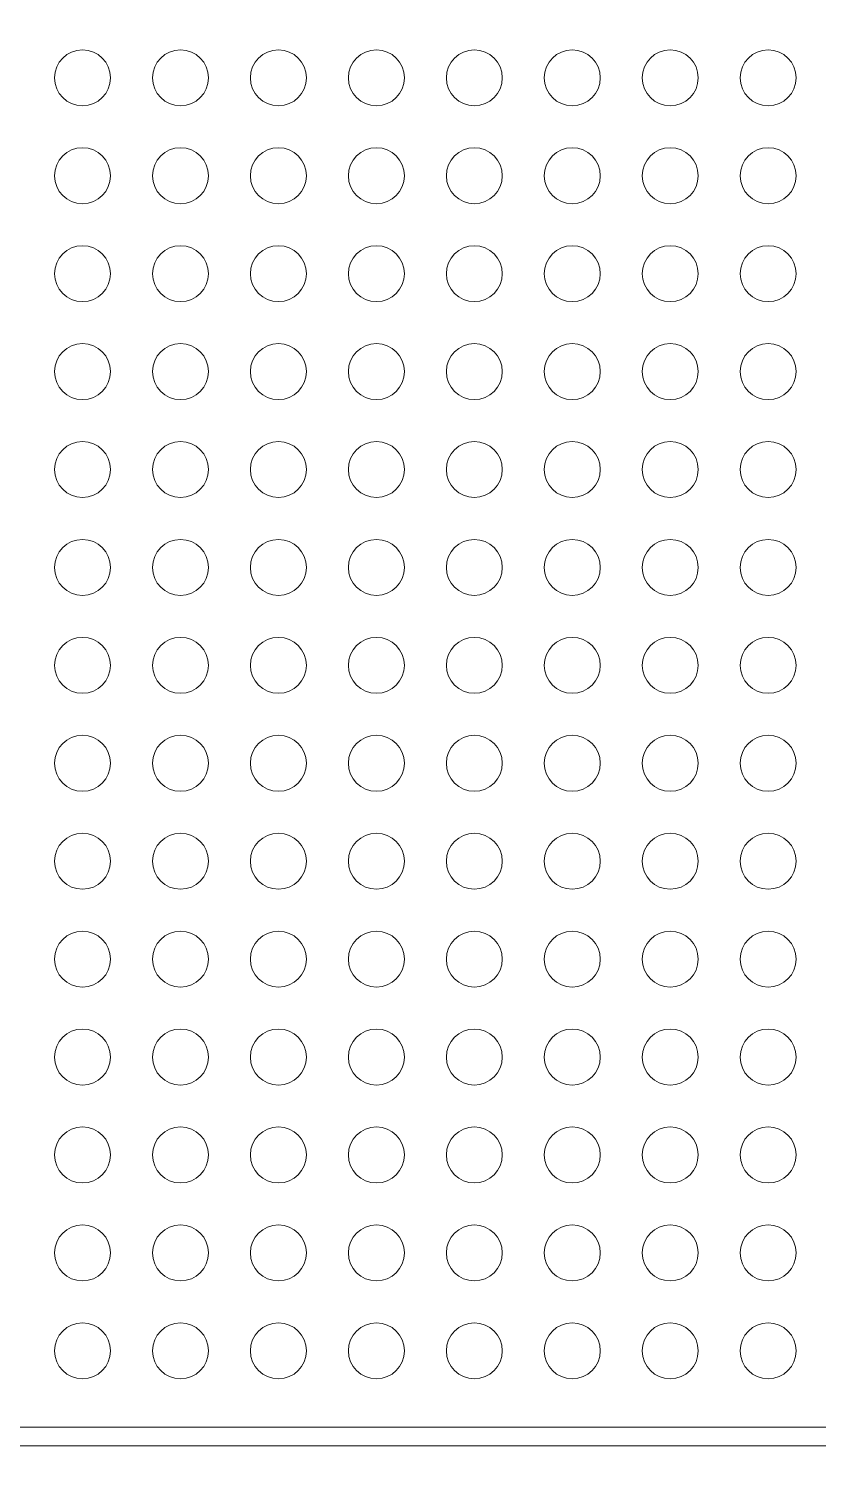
# Model space of a CAD drawing. Header units: millimetres. Extents: x -32 to 79, y -57 to 20.
# Drawn here: x -0.13 to 6.31, y -38.85 to -27.06 of the extents above; entities that cross this region are included whole.
import ezdxf

# ---------------------------------------------------------------- set-up
doc = ezdxf.new("R2010")
doc.units = ezdxf.units.MM
doc.header["$MEASUREMENT"] = 0
for name, color, linetype in [('BG_OUTLINE', 7, 'Continuous'), ('PG_SILKSCREEN_TOP', 7, 'Continuous'), ('PIN_TOP', 7, 'Continuous')]:
    doc.layers.add(name, color=color, linetype=linetype)

msp = doc.modelspace()

# ---------------------------------------------------------------- linework, layer by layer
at = {"layer": 'BG_OUTLINE', "lineweight": 9}
msp.add_open_spline([(-31.5602, -57.3483), (-31.5602, -57.3483), (-31.5602, 2.6515), (-31.5602, 2.6515), (-31.5602, 2.6515), (-31.5602, 2.6515), (48.4395, 2.6515), (48.4395, 2.6515), (48.4395, 2.6515), (48.4395, 2.6515), (48.4395, -57.3483), (48.4395, -57.3483), (48.4395, -57.3483), (48.4395, -57.3483), (-31.5602, -57.3483), (-31.5602, -57.3483)], degree=3, knots=[0, 0, 0, 0, 0.25, 0.25, 0.25, 0.25, 0.5, 0.5, 0.5, 0.5, 0.75, 0.75, 0.75, 0.75, 1, 1, 1, 1], dxfattribs=at)
at = {"layer": 'PG_SILKSCREEN_TOP', "lineweight": 9}
msp.add_open_spline([(-6.7917, -38.6339), (-6.7917, -38.6339), (-6.7917, -38.4815), (-6.7917, -38.4815), (-6.7917, -38.4815), (-6.7917, -38.4815), (16.2085, -38.4815), (16.2085, -38.4815), (16.2085, -38.4815), (16.2085, -38.4815), (16.2085, -38.6339), (16.2085, -38.6339), (16.2085, -38.6339), (16.2085, -38.6339), (-6.7917, -38.6339), (-6.7917, -38.6339)], degree=3, knots=[0, 0, 0, 0, 0.25, 0.25, 0.25, 0.25, 0.5, 0.5, 0.5, 0.5, 0.75, 0.75, 0.75, 0.75, 1, 1, 1, 1], dxfattribs=at)
at = {"layer": 'PIN_TOP', "lineweight": 9}
for points in [[(0.5369, -27.4576), (0.5369, -27.3314), (0.4346, -27.229), (0.3083, -27.229), (0.3083, -27.229), (0.1821, -27.229), (0.0797, -27.3314), (0.0797, -27.4576), (0.0797, -27.4576), (0.0797, -27.5839), (0.1821, -27.6862), (0.3083, -27.6862), (0.3083, -27.6862), (0.4346, -27.6862), (0.5369, -27.5839), (0.5369, -27.4576)], [(1.337, -27.4576), (1.337, -27.3314), (1.2347, -27.229), (1.1084, -27.229), (1.1084, -27.229), (0.9822, -27.229), (0.8798, -27.3314), (0.8798, -27.4576), (0.8798, -27.4576), (0.8798, -27.5839), (0.9822, -27.6862), (1.1084, -27.6862), (1.1084, -27.6862), (1.2347, -27.6862), (1.337, -27.5839), (1.337, -27.4576)], [(2.1369, -27.4576), (2.1369, -27.3314), (2.0345, -27.229), (1.9083, -27.229), (1.9083, -27.229), (1.782, -27.229), (1.6797, -27.3314), (1.6797, -27.4576), (1.6797, -27.4576), (1.6797, -27.5839), (1.782, -27.6862), (1.9083, -27.6862), (1.9083, -27.6862), (2.0345, -27.6862), (2.1369, -27.5839), (2.1369, -27.4576)], [(2.937, -27.4576), (2.937, -27.3314), (2.8346, -27.229), (2.7084, -27.229), (2.7084, -27.229), (2.5821, -27.229), (2.4798, -27.3314), (2.4798, -27.4576), (2.4798, -27.4576), (2.4798, -27.5839), (2.5821, -27.6862), (2.7084, -27.6862), (2.7084, -27.6862), (2.8346, -27.6862), (2.937, -27.5839), (2.937, -27.4576)], [(3.7371, -27.4576), (3.7371, -27.3314), (3.6347, -27.229), (3.5085, -27.229), (3.5085, -27.229), (3.3822, -27.229), (3.2799, -27.3314), (3.2799, -27.4576), (3.2799, -27.4576), (3.2799, -27.5839), (3.3822, -27.6862), (3.5085, -27.6862), (3.5085, -27.6862), (3.6347, -27.6862), (3.7371, -27.5839), (3.7371, -27.4576)], [(4.5369, -27.4576), (4.5369, -27.3314), (4.4346, -27.229), (4.3083, -27.229), (4.3083, -27.229), (4.182, -27.229), (4.0797, -27.3314), (4.0797, -27.4576), (4.0797, -27.4576), (4.0797, -27.5839), (4.182, -27.6862), (4.3083, -27.6862), (4.3083, -27.6862), (4.4345, -27.6862), (4.5369, -27.5839), (4.5369, -27.4576)], [(5.337, -27.4576), (5.337, -27.3314), (5.2347, -27.229), (5.1084, -27.229), (5.1084, -27.229), (4.9821, -27.229), (4.8798, -27.3314), (4.8798, -27.4576), (4.8798, -27.4576), (4.8798, -27.5839), (4.9821, -27.6862), (5.1084, -27.6862), (5.1084, -27.6862), (5.2346, -27.6862), (5.337, -27.5839), (5.337, -27.4576)], [(6.1368, -27.4576), (6.1368, -27.3314), (6.0345, -27.229), (5.9082, -27.229), (5.9082, -27.229), (5.782, -27.229), (5.6796, -27.3314), (5.6796, -27.4576), (5.6796, -27.4576), (5.6796, -27.5839), (5.782, -27.6862), (5.9082, -27.6862), (5.9082, -27.6862), (6.0345, -27.6862), (6.1368, -27.5839), (6.1368, -27.4576)], [(0.5369, -28.2575), (0.5369, -28.1312), (0.4346, -28.0289), (0.3083, -28.0289), (0.3083, -28.0289), (0.1821, -28.0288), (0.0797, -28.1312), (0.0797, -28.2574), (0.0797, -28.2574), (0.0797, -28.3837), (0.1821, -28.486), (0.3083, -28.486), (0.3083, -28.486), (0.4346, -28.4861), (0.5369, -28.3837), (0.5369, -28.2575)], [(1.337, -28.2575), (1.337, -28.1312), (1.2347, -28.0289), (1.1084, -28.0289), (1.1084, -28.0289), (0.9822, -28.0288), (0.8798, -28.1312), (0.8798, -28.2574), (0.8798, -28.2574), (0.8798, -28.3837), (0.9822, -28.486), (1.1084, -28.486), (1.1084, -28.486), (1.2347, -28.4861), (1.337, -28.3837), (1.337, -28.2575)], [(2.1369, -28.2575), (2.1369, -28.1312), (2.0345, -28.0289), (1.9083, -28.0289), (1.9083, -28.0289), (1.782, -28.0288), (1.6797, -28.1312), (1.6797, -28.2574), (1.6797, -28.2574), (1.6797, -28.3837), (1.782, -28.486), (1.9083, -28.486), (1.9083, -28.486), (2.0345, -28.4861), (2.1369, -28.3837), (2.1369, -28.2575)], [(2.937, -28.2575), (2.937, -28.1312), (2.8346, -28.0289), (2.7084, -28.0289), (2.7084, -28.0289), (2.5821, -28.0288), (2.4798, -28.1312), (2.4798, -28.2574), (2.4798, -28.2574), (2.4798, -28.3837), (2.5821, -28.486), (2.7084, -28.486), (2.7084, -28.486), (2.8346, -28.4861), (2.937, -28.3837), (2.937, -28.2575)], [(3.7371, -28.2575), (3.7371, -28.1312), (3.6347, -28.0289), (3.5085, -28.0289), (3.5085, -28.0289), (3.3822, -28.0288), (3.2799, -28.1312), (3.2799, -28.2574), (3.2799, -28.2574), (3.2799, -28.3837), (3.3822, -28.486), (3.5085, -28.486), (3.5085, -28.486), (3.6347, -28.4861), (3.7371, -28.3837), (3.7371, -28.2575)], [(4.5369, -28.2575), (4.5369, -28.1312), (4.4346, -28.0289), (4.3083, -28.0289), (4.3083, -28.0289), (4.182, -28.0288), (4.0797, -28.1312), (4.0797, -28.2574), (4.0797, -28.2574), (4.0797, -28.3837), (4.182, -28.486), (4.3083, -28.486), (4.3083, -28.486), (4.4345, -28.4861), (4.5369, -28.3837), (4.5369, -28.2575)], [(5.337, -28.2575), (5.337, -28.1312), (5.2347, -28.0289), (5.1084, -28.0289), (5.1084, -28.0289), (4.9821, -28.0288), (4.8798, -28.1312), (4.8798, -28.2574), (4.8798, -28.2574), (4.8798, -28.3837), (4.9821, -28.486), (5.1084, -28.486), (5.1084, -28.486), (5.2346, -28.4861), (5.337, -28.3837), (5.337, -28.2575)], [(6.1368, -28.2575), (6.1368, -28.1312), (6.0345, -28.0289), (5.9082, -28.0289), (5.9082, -28.0289), (5.782, -28.0288), (5.6796, -28.1312), (5.6796, -28.2574), (5.6796, -28.2574), (5.6796, -28.3837), (5.782, -28.486), (5.9082, -28.486), (5.9082, -28.486), (6.0345, -28.4861), (6.1368, -28.3837), (6.1368, -28.2575)], [(0.5369, -29.0576), (0.5369, -28.9313), (0.4346, -28.829), (0.3083, -28.829), (0.3083, -28.829), (0.1821, -28.8289), (0.0797, -28.9313), (0.0797, -29.0575), (0.0797, -29.0575), (0.0797, -29.1838), (0.1821, -29.2861), (0.3083, -29.2861), (0.3083, -29.2861), (0.4346, -29.2862), (0.5369, -29.1838), (0.5369, -29.0576)], [(1.337, -29.0576), (1.337, -28.9313), (1.2347, -28.829), (1.1084, -28.829), (1.1084, -28.829), (0.9822, -28.8289), (0.8798, -28.9313), (0.8798, -29.0575), (0.8798, -29.0575), (0.8798, -29.1838), (0.9822, -29.2861), (1.1084, -29.2861), (1.1084, -29.2861), (1.2347, -29.2862), (1.337, -29.1838), (1.337, -29.0576)], [(2.1369, -29.0576), (2.1369, -28.9313), (2.0345, -28.829), (1.9083, -28.829), (1.9083, -28.829), (1.782, -28.8289), (1.6797, -28.9313), (1.6797, -29.0575), (1.6797, -29.0575), (1.6797, -29.1838), (1.782, -29.2861), (1.9083, -29.2861), (1.9083, -29.2861), (2.0345, -29.2862), (2.1369, -29.1838), (2.1369, -29.0576)], [(2.937, -29.0576), (2.937, -28.9313), (2.8346, -28.829), (2.7084, -28.829), (2.7084, -28.829), (2.5821, -28.8289), (2.4798, -28.9313), (2.4798, -29.0575), (2.4798, -29.0575), (2.4798, -29.1838), (2.5821, -29.2861), (2.7084, -29.2861), (2.7084, -29.2861), (2.8346, -29.2862), (2.937, -29.1838), (2.937, -29.0576)], [(3.7371, -29.0576), (3.7371, -28.9313), (3.6347, -28.829), (3.5085, -28.829), (3.5085, -28.829), (3.3822, -28.8289), (3.2799, -28.9313), (3.2799, -29.0575), (3.2799, -29.0575), (3.2799, -29.1838), (3.3822, -29.2861), (3.5085, -29.2861), (3.5085, -29.2861), (3.6347, -29.2862), (3.7371, -29.1838), (3.7371, -29.0576)], [(4.5369, -29.0576), (4.5369, -28.9313), (4.4346, -28.829), (4.3083, -28.829), (4.3083, -28.829), (4.182, -28.8289), (4.0797, -28.9313), (4.0797, -29.0575), (4.0797, -29.0575), (4.0797, -29.1838), (4.182, -29.2861), (4.3083, -29.2861), (4.3083, -29.2861), (4.4345, -29.2862), (4.5369, -29.1838), (4.5369, -29.0576)], [(5.337, -29.0576), (5.337, -28.9313), (5.2347, -28.829), (5.1084, -28.829), (5.1084, -28.829), (4.9821, -28.8289), (4.8798, -28.9313), (4.8798, -29.0575), (4.8798, -29.0575), (4.8798, -29.1838), (4.9821, -29.2861), (5.1084, -29.2861), (5.1084, -29.2861), (5.2346, -29.2862), (5.337, -29.1838), (5.337, -29.0576)], [(6.1368, -29.0576), (6.1368, -28.9313), (6.0345, -28.829), (5.9082, -28.829), (5.9082, -28.829), (5.782, -28.8289), (5.6796, -28.9313), (5.6796, -29.0575), (5.6796, -29.0575), (5.6796, -29.1838), (5.782, -29.2861), (5.9082, -29.2861), (5.9082, -29.2861), (6.0345, -29.2862), (6.1368, -29.1838), (6.1368, -29.0576)], [(0.5369, -29.8577), (0.5369, -29.7314), (0.4346, -29.6291), (0.3083, -29.6291), (0.3083, -29.6291), (0.1821, -29.629), (0.0797, -29.7314), (0.0797, -29.8576), (0.0797, -29.8576), (0.0797, -29.9839), (0.1821, -30.0862), (0.3083, -30.0862), (0.3083, -30.0862), (0.4346, -30.0863), (0.5369, -29.9839), (0.5369, -29.8577)], [(1.337, -29.8577), (1.337, -29.7314), (1.2347, -29.6291), (1.1084, -29.6291), (1.1084, -29.6291), (0.9822, -29.629), (0.8798, -29.7314), (0.8798, -29.8576), (0.8798, -29.8576), (0.8798, -29.9839), (0.9822, -30.0862), (1.1084, -30.0862), (1.1084, -30.0862), (1.2347, -30.0863), (1.337, -29.9839), (1.337, -29.8577)], [(2.1369, -29.8577), (2.1369, -29.7314), (2.0345, -29.6291), (1.9083, -29.6291), (1.9083, -29.6291), (1.782, -29.629), (1.6797, -29.7314), (1.6797, -29.8576), (1.6797, -29.8576), (1.6797, -29.9839), (1.782, -30.0862), (1.9083, -30.0862), (1.9083, -30.0862), (2.0345, -30.0863), (2.1369, -29.9839), (2.1369, -29.8577)], [(2.937, -29.8577), (2.937, -29.7314), (2.8346, -29.6291), (2.7084, -29.6291), (2.7084, -29.6291), (2.5821, -29.629), (2.4798, -29.7314), (2.4798, -29.8576), (2.4798, -29.8576), (2.4798, -29.9839), (2.5821, -30.0862), (2.7084, -30.0862), (2.7084, -30.0862), (2.8346, -30.0863), (2.937, -29.9839), (2.937, -29.8577)], [(3.7371, -29.8577), (3.7371, -29.7314), (3.6347, -29.6291), (3.5085, -29.6291), (3.5085, -29.6291), (3.3822, -29.629), (3.2799, -29.7314), (3.2799, -29.8576), (3.2799, -29.8576), (3.2799, -29.9839), (3.3822, -30.0862), (3.5085, -30.0862), (3.5085, -30.0862), (3.6347, -30.0863), (3.7371, -29.9839), (3.7371, -29.8577)], [(4.5369, -29.8577), (4.5369, -29.7314), (4.4346, -29.6291), (4.3083, -29.6291), (4.3083, -29.6291), (4.182, -29.629), (4.0797, -29.7314), (4.0797, -29.8576), (4.0797, -29.8576), (4.0797, -29.9839), (4.182, -30.0862), (4.3083, -30.0862), (4.3083, -30.0862), (4.4345, -30.0863), (4.5369, -29.9839), (4.5369, -29.8577)], [(5.337, -29.8577), (5.337, -29.7314), (5.2347, -29.6291), (5.1084, -29.6291), (5.1084, -29.6291), (4.9821, -29.629), (4.8798, -29.7314), (4.8798, -29.8576), (4.8798, -29.8576), (4.8798, -29.9839), (4.9821, -30.0862), (5.1084, -30.0862), (5.1084, -30.0862), (5.2346, -30.0863), (5.337, -29.9839), (5.337, -29.8577)], [(6.1368, -29.8577), (6.1368, -29.7314), (6.0345, -29.6291), (5.9082, -29.6291), (5.9082, -29.6291), (5.782, -29.629), (5.6796, -29.7314), (5.6796, -29.8576), (5.6796, -29.8576), (5.6796, -29.9839), (5.782, -30.0862), (5.9082, -30.0862), (5.9082, -30.0862), (6.0345, -30.0863), (6.1368, -29.9839), (6.1368, -29.8577)], [(0.5369, -30.6575), (0.5369, -30.5312), (0.4346, -30.4289), (0.3083, -30.4289), (0.3083, -30.4289), (0.1821, -30.4289), (0.0797, -30.5312), (0.0797, -30.6575), (0.0797, -30.6575), (0.0797, -30.7837), (0.1821, -30.8861), (0.3083, -30.8861), (0.3083, -30.8861), (0.4346, -30.8861), (0.5369, -30.7837), (0.5369, -30.6575)], [(1.337, -30.6575), (1.337, -30.5312), (1.2347, -30.4289), (1.1084, -30.4289), (1.1084, -30.4289), (0.9822, -30.4289), (0.8798, -30.5312), (0.8798, -30.6575), (0.8798, -30.6575), (0.8798, -30.7837), (0.9822, -30.8861), (1.1084, -30.8861), (1.1084, -30.8861), (1.2347, -30.8861), (1.337, -30.7837), (1.337, -30.6575)], [(2.1369, -30.6575), (2.1369, -30.5312), (2.0345, -30.4289), (1.9083, -30.4289), (1.9083, -30.4289), (1.782, -30.4289), (1.6797, -30.5312), (1.6797, -30.6575), (1.6797, -30.6575), (1.6797, -30.7837), (1.782, -30.8861), (1.9083, -30.8861), (1.9083, -30.8861), (2.0345, -30.8861), (2.1369, -30.7837), (2.1369, -30.6575)], [(2.937, -30.6575), (2.937, -30.5312), (2.8346, -30.4289), (2.7084, -30.4289), (2.7084, -30.4289), (2.5821, -30.4289), (2.4798, -30.5312), (2.4798, -30.6575), (2.4798, -30.6575), (2.4798, -30.7837), (2.5821, -30.8861), (2.7084, -30.8861), (2.7084, -30.8861), (2.8346, -30.8861), (2.937, -30.7837), (2.937, -30.6575)], [(3.7371, -30.6575), (3.7371, -30.5312), (3.6347, -30.4289), (3.5085, -30.4289), (3.5085, -30.4289), (3.3822, -30.4289), (3.2799, -30.5312), (3.2799, -30.6575), (3.2799, -30.6575), (3.2799, -30.7837), (3.3822, -30.8861), (3.5085, -30.8861), (3.5085, -30.8861), (3.6347, -30.8861), (3.7371, -30.7837), (3.7371, -30.6575)], [(4.5369, -30.6575), (4.5369, -30.5312), (4.4346, -30.4289), (4.3083, -30.4289), (4.3083, -30.4289), (4.182, -30.4289), (4.0797, -30.5312), (4.0797, -30.6575), (4.0797, -30.6575), (4.0797, -30.7837), (4.182, -30.8861), (4.3083, -30.8861), (4.3083, -30.8861), (4.4345, -30.8861), (4.5369, -30.7837), (4.5369, -30.6575)], [(5.337, -30.6575), (5.337, -30.5312), (5.2347, -30.4289), (5.1084, -30.4289), (5.1084, -30.4289), (4.9821, -30.4289), (4.8798, -30.5312), (4.8798, -30.6575), (4.8798, -30.6575), (4.8798, -30.7837), (4.9821, -30.8861), (5.1084, -30.8861), (5.1084, -30.8861), (5.2346, -30.8861), (5.337, -30.7837), (5.337, -30.6575)], [(6.1368, -30.6575), (6.1368, -30.5312), (6.0345, -30.4289), (5.9082, -30.4289), (5.9082, -30.4289), (5.782, -30.4289), (5.6796, -30.5312), (5.6796, -30.6575), (5.6796, -30.6575), (5.6796, -30.7837), (5.782, -30.8861), (5.9082, -30.8861), (5.9082, -30.8861), (6.0345, -30.8861), (6.1368, -30.7837), (6.1368, -30.6575)], [(0.5369, -31.4576), (0.5369, -31.3313), (0.4346, -31.229), (0.3083, -31.229), (0.3083, -31.229), (0.1821, -31.229), (0.0797, -31.3313), (0.0797, -31.4576), (0.0797, -31.4576), (0.0797, -31.5838), (0.1821, -31.6862), (0.3083, -31.6862), (0.3083, -31.6862), (0.4346, -31.6862), (0.5369, -31.5838), (0.5369, -31.4576)], [(1.337, -31.4576), (1.337, -31.3313), (1.2347, -31.229), (1.1084, -31.229), (1.1084, -31.229), (0.9822, -31.229), (0.8798, -31.3313), (0.8798, -31.4576), (0.8798, -31.4576), (0.8798, -31.5838), (0.9822, -31.6862), (1.1084, -31.6862), (1.1084, -31.6862), (1.2347, -31.6862), (1.337, -31.5838), (1.337, -31.4576)], [(2.1369, -31.4576), (2.1369, -31.3313), (2.0345, -31.229), (1.9083, -31.229), (1.9083, -31.229), (1.782, -31.229), (1.6797, -31.3313), (1.6797, -31.4576), (1.6797, -31.4576), (1.6797, -31.5838), (1.782, -31.6862), (1.9083, -31.6862), (1.9083, -31.6862), (2.0345, -31.6862), (2.1369, -31.5838), (2.1369, -31.4576)], [(2.937, -31.4576), (2.937, -31.3313), (2.8346, -31.229), (2.7084, -31.229), (2.7084, -31.229), (2.5821, -31.229), (2.4798, -31.3313), (2.4798, -31.4576), (2.4798, -31.4576), (2.4798, -31.5838), (2.5821, -31.6862), (2.7084, -31.6862), (2.7084, -31.6862), (2.8346, -31.6862), (2.937, -31.5838), (2.937, -31.4576)], [(3.7371, -31.4576), (3.7371, -31.3313), (3.6347, -31.229), (3.5085, -31.229), (3.5085, -31.229), (3.3822, -31.229), (3.2799, -31.3313), (3.2799, -31.4576), (3.2799, -31.4576), (3.2799, -31.5838), (3.3822, -31.6862), (3.5085, -31.6862), (3.5085, -31.6862), (3.6347, -31.6862), (3.7371, -31.5838), (3.7371, -31.4576)], [(4.5369, -31.4576), (4.5369, -31.3313), (4.4346, -31.229), (4.3083, -31.229), (4.3083, -31.229), (4.182, -31.229), (4.0797, -31.3313), (4.0797, -31.4576), (4.0797, -31.4576), (4.0797, -31.5838), (4.182, -31.6862), (4.3083, -31.6862), (4.3083, -31.6862), (4.4345, -31.6862), (4.5369, -31.5838), (4.5369, -31.4576)], [(5.337, -31.4576), (5.337, -31.3313), (5.2347, -31.229), (5.1084, -31.229), (5.1084, -31.229), (4.9821, -31.229), (4.8798, -31.3313), (4.8798, -31.4576), (4.8798, -31.4576), (4.8798, -31.5838), (4.9821, -31.6862), (5.1084, -31.6862), (5.1084, -31.6862), (5.2346, -31.6862), (5.337, -31.5838), (5.337, -31.4576)], [(6.1368, -31.4576), (6.1368, -31.3313), (6.0345, -31.229), (5.9082, -31.229), (5.9082, -31.229), (5.782, -31.229), (5.6796, -31.3313), (5.6796, -31.4576), (5.6796, -31.4576), (5.6796, -31.5838), (5.782, -31.6862), (5.9082, -31.6862), (5.9082, -31.6862), (6.0345, -31.6862), (6.1368, -31.5838), (6.1368, -31.4576)], [(0.5369, -32.2574), (0.5369, -32.1312), (0.4346, -32.0288), (0.3083, -32.0288), (0.3083, -32.0288), (0.1821, -32.0288), (0.0797, -32.1312), (0.0797, -32.2574), (0.0797, -32.2574), (0.0797, -32.3837), (0.1821, -32.486), (0.3083, -32.486), (0.3083, -32.486), (0.4346, -32.486), (0.5369, -32.3837), (0.5369, -32.2574)], [(1.337, -32.2574), (1.337, -32.1312), (1.2347, -32.0288), (1.1084, -32.0288), (1.1084, -32.0288), (0.9822, -32.0288), (0.8798, -32.1312), (0.8798, -32.2574), (0.8798, -32.2574), (0.8798, -32.3837), (0.9822, -32.486), (1.1084, -32.486), (1.1084, -32.486), (1.2347, -32.486), (1.337, -32.3837), (1.337, -32.2574)], [(2.1369, -32.2574), (2.1369, -32.1312), (2.0345, -32.0288), (1.9083, -32.0288), (1.9083, -32.0288), (1.782, -32.0288), (1.6797, -32.1312), (1.6797, -32.2574), (1.6797, -32.2574), (1.6797, -32.3837), (1.782, -32.486), (1.9083, -32.486), (1.9083, -32.486), (2.0345, -32.486), (2.1369, -32.3837), (2.1369, -32.2574)], [(2.937, -32.2574), (2.937, -32.1312), (2.8346, -32.0288), (2.7084, -32.0288), (2.7084, -32.0288), (2.5821, -32.0288), (2.4798, -32.1312), (2.4798, -32.2574), (2.4798, -32.2574), (2.4798, -32.3837), (2.5821, -32.486), (2.7084, -32.486), (2.7084, -32.486), (2.8346, -32.486), (2.937, -32.3837), (2.937, -32.2574)], [(3.7371, -32.2574), (3.7371, -32.1312), (3.6347, -32.0288), (3.5085, -32.0288), (3.5085, -32.0288), (3.3822, -32.0288), (3.2799, -32.1312), (3.2799, -32.2574), (3.2799, -32.2574), (3.2799, -32.3837), (3.3822, -32.486), (3.5085, -32.486), (3.5085, -32.486), (3.6347, -32.486), (3.7371, -32.3837), (3.7371, -32.2574)], [(4.5369, -32.2574), (4.5369, -32.1312), (4.4346, -32.0288), (4.3083, -32.0288), (4.3083, -32.0288), (4.182, -32.0288), (4.0797, -32.1312), (4.0797, -32.2574), (4.0797, -32.2574), (4.0797, -32.3837), (4.182, -32.486), (4.3083, -32.486), (4.3083, -32.486), (4.4345, -32.486), (4.5369, -32.3837), (4.5369, -32.2574)], [(5.337, -32.2574), (5.337, -32.1312), (5.2347, -32.0288), (5.1084, -32.0288), (5.1084, -32.0288), (4.9821, -32.0288), (4.8798, -32.1312), (4.8798, -32.2574), (4.8798, -32.2574), (4.8798, -32.3837), (4.9821, -32.486), (5.1084, -32.486), (5.1084, -32.486), (5.2346, -32.486), (5.337, -32.3837), (5.337, -32.2574)], [(6.1368, -32.2574), (6.1368, -32.1312), (6.0345, -32.0288), (5.9082, -32.0288), (5.9082, -32.0288), (5.782, -32.0288), (5.6796, -32.1312), (5.6796, -32.2574), (5.6796, -32.2574), (5.6796, -32.3837), (5.782, -32.486), (5.9082, -32.486), (5.9082, -32.486), (6.0345, -32.486), (6.1368, -32.3837), (6.1368, -32.2574)], [(0.5369, -33.0575), (0.5369, -32.9313), (0.4346, -32.8289), (0.3083, -32.8289), (0.3083, -32.8289), (0.1821, -32.8289), (0.0797, -32.9313), (0.0797, -33.0575), (0.0797, -33.0575), (0.0797, -33.1838), (0.1821, -33.2861), (0.3083, -33.2861), (0.3083, -33.2861), (0.4346, -33.2861), (0.5369, -33.1838), (0.5369, -33.0575)], [(1.337, -33.0575), (1.337, -32.9313), (1.2347, -32.8289), (1.1084, -32.8289), (1.1084, -32.8289), (0.9822, -32.8289), (0.8798, -32.9313), (0.8798, -33.0575), (0.8798, -33.0575), (0.8798, -33.1838), (0.9822, -33.2861), (1.1084, -33.2861), (1.1084, -33.2861), (1.2347, -33.2861), (1.337, -33.1838), (1.337, -33.0575)], [(2.1369, -33.0575), (2.1369, -32.9313), (2.0345, -32.8289), (1.9083, -32.8289), (1.9083, -32.8289), (1.782, -32.8289), (1.6797, -32.9313), (1.6797, -33.0575), (1.6797, -33.0575), (1.6797, -33.1838), (1.782, -33.2861), (1.9083, -33.2861), (1.9083, -33.2861), (2.0345, -33.2861), (2.1369, -33.1838), (2.1369, -33.0575)], [(2.937, -33.0575), (2.937, -32.9313), (2.8346, -32.8289), (2.7084, -32.8289), (2.7084, -32.8289), (2.5821, -32.8289), (2.4798, -32.9313), (2.4798, -33.0575), (2.4798, -33.0575), (2.4798, -33.1838), (2.5821, -33.2861), (2.7084, -33.2861), (2.7084, -33.2861), (2.8346, -33.2861), (2.937, -33.1838), (2.937, -33.0575)], [(3.7371, -33.0575), (3.7371, -32.9313), (3.6347, -32.8289), (3.5085, -32.8289), (3.5085, -32.8289), (3.3822, -32.8289), (3.2799, -32.9313), (3.2799, -33.0575), (3.2799, -33.0575), (3.2799, -33.1838), (3.3822, -33.2861), (3.5085, -33.2861), (3.5085, -33.2861), (3.6347, -33.2861), (3.7371, -33.1838), (3.7371, -33.0575)], [(4.5369, -33.0575), (4.5369, -32.9313), (4.4346, -32.8289), (4.3083, -32.8289), (4.3083, -32.8289), (4.182, -32.8289), (4.0797, -32.9313), (4.0797, -33.0575), (4.0797, -33.0575), (4.0797, -33.1838), (4.182, -33.2861), (4.3083, -33.2861), (4.3083, -33.2861), (4.4345, -33.2861), (4.5369, -33.1838), (4.5369, -33.0575)], [(5.337, -33.0575), (5.337, -32.9313), (5.2347, -32.8289), (5.1084, -32.8289), (5.1084, -32.8289), (4.9821, -32.8289), (4.8798, -32.9313), (4.8798, -33.0575), (4.8798, -33.0575), (4.8798, -33.1838), (4.9821, -33.2861), (5.1084, -33.2861), (5.1084, -33.2861), (5.2346, -33.2861), (5.337, -33.1838), (5.337, -33.0575)], [(6.1368, -33.0575), (6.1368, -32.9313), (6.0345, -32.8289), (5.9082, -32.8289), (5.9082, -32.8289), (5.782, -32.8289), (5.6796, -32.9313), (5.6796, -33.0575), (5.6796, -33.0575), (5.6796, -33.1838), (5.782, -33.2861), (5.9082, -33.2861), (5.9082, -33.2861), (6.0345, -33.2861), (6.1368, -33.1838), (6.1368, -33.0575)], [(0.5369, -33.8576), (0.5369, -33.7314), (0.4346, -33.629), (0.3083, -33.629), (0.3083, -33.629), (0.1821, -33.629), (0.0797, -33.7314), (0.0797, -33.8576), (0.0797, -33.8576), (0.0797, -33.9839), (0.1821, -34.0862), (0.3083, -34.0862), (0.3083, -34.0862), (0.4346, -34.0862), (0.5369, -33.9839), (0.5369, -33.8576)], [(1.337, -33.8576), (1.337, -33.7314), (1.2347, -33.629), (1.1084, -33.629), (1.1084, -33.629), (0.9822, -33.629), (0.8798, -33.7314), (0.8798, -33.8576), (0.8798, -33.8576), (0.8798, -33.9839), (0.9822, -34.0862), (1.1084, -34.0862), (1.1084, -34.0862), (1.2347, -34.0862), (1.337, -33.9839), (1.337, -33.8576)], [(2.1369, -33.8576), (2.1369, -33.7314), (2.0345, -33.629), (1.9083, -33.629), (1.9083, -33.629), (1.782, -33.629), (1.6797, -33.7314), (1.6797, -33.8576), (1.6797, -33.8576), (1.6797, -33.9839), (1.782, -34.0862), (1.9083, -34.0862), (1.9083, -34.0862), (2.0345, -34.0862), (2.1369, -33.9839), (2.1369, -33.8576)], [(2.937, -33.8576), (2.937, -33.7314), (2.8346, -33.629), (2.7084, -33.629), (2.7084, -33.629), (2.5821, -33.629), (2.4798, -33.7314), (2.4798, -33.8576), (2.4798, -33.8576), (2.4798, -33.9839), (2.5821, -34.0862), (2.7084, -34.0862), (2.7084, -34.0862), (2.8346, -34.0862), (2.937, -33.9839), (2.937, -33.8576)], [(3.7371, -33.8576), (3.7371, -33.7314), (3.6347, -33.629), (3.5085, -33.629), (3.5085, -33.629), (3.3822, -33.629), (3.2799, -33.7314), (3.2799, -33.8576), (3.2799, -33.8576), (3.2799, -33.9839), (3.3822, -34.0862), (3.5085, -34.0862), (3.5085, -34.0862), (3.6347, -34.0862), (3.7371, -33.9839), (3.7371, -33.8576)], [(4.5369, -33.8576), (4.5369, -33.7314), (4.4346, -33.629), (4.3083, -33.629), (4.3083, -33.629), (4.182, -33.629), (4.0797, -33.7314), (4.0797, -33.8576), (4.0797, -33.8576), (4.0797, -33.9839), (4.182, -34.0862), (4.3083, -34.0862), (4.3083, -34.0862), (4.4345, -34.0862), (4.5369, -33.9839), (4.5369, -33.8576)], [(5.337, -33.8576), (5.337, -33.7314), (5.2347, -33.629), (5.1084, -33.629), (5.1084, -33.629), (4.9821, -33.629), (4.8798, -33.7314), (4.8798, -33.8576), (4.8798, -33.8576), (4.8798, -33.9839), (4.9821, -34.0862), (5.1084, -34.0862), (5.1084, -34.0862), (5.2346, -34.0862), (5.337, -33.9839), (5.337, -33.8576)], [(6.1368, -33.8576), (6.1368, -33.7314), (6.0345, -33.629), (5.9082, -33.629), (5.9082, -33.629), (5.782, -33.629), (5.6796, -33.7314), (5.6796, -33.8576), (5.6796, -33.8576), (5.6796, -33.9839), (5.782, -34.0862), (5.9082, -34.0862), (5.9082, -34.0862), (6.0345, -34.0862), (6.1368, -33.9839), (6.1368, -33.8576)], [(0.5369, -34.6575), (0.5369, -34.5312), (0.4346, -34.4289), (0.3083, -34.4289), (0.3083, -34.4289), (0.1821, -34.4289), (0.0797, -34.5312), (0.0797, -34.6575), (0.0797, -34.6575), (0.0797, -34.7837), (0.1821, -34.8861), (0.3083, -34.8861), (0.3083, -34.8861), (0.4346, -34.8861), (0.5369, -34.7837), (0.5369, -34.6575)], [(1.337, -34.6575), (1.337, -34.5312), (1.2347, -34.4289), (1.1084, -34.4289), (1.1084, -34.4289), (0.9822, -34.4289), (0.8798, -34.5312), (0.8798, -34.6575), (0.8798, -34.6575), (0.8798, -34.7837), (0.9822, -34.8861), (1.1084, -34.8861), (1.1084, -34.8861), (1.2347, -34.8861), (1.337, -34.7837), (1.337, -34.6575)], [(2.1369, -34.6575), (2.1369, -34.5312), (2.0345, -34.4289), (1.9083, -34.4289), (1.9083, -34.4289), (1.782, -34.4289), (1.6797, -34.5312), (1.6797, -34.6575), (1.6797, -34.6575), (1.6797, -34.7837), (1.782, -34.8861), (1.9083, -34.8861), (1.9083, -34.8861), (2.0345, -34.8861), (2.1369, -34.7837), (2.1369, -34.6575)], [(2.937, -34.6575), (2.937, -34.5312), (2.8346, -34.4289), (2.7084, -34.4289), (2.7084, -34.4289), (2.5821, -34.4289), (2.4798, -34.5312), (2.4798, -34.6575), (2.4798, -34.6575), (2.4798, -34.7837), (2.5821, -34.8861), (2.7084, -34.8861), (2.7084, -34.8861), (2.8346, -34.8861), (2.937, -34.7837), (2.937, -34.6575)], [(3.7371, -34.6575), (3.7371, -34.5312), (3.6347, -34.4289), (3.5085, -34.4289), (3.5085, -34.4289), (3.3822, -34.4289), (3.2799, -34.5312), (3.2799, -34.6575), (3.2799, -34.6575), (3.2799, -34.7837), (3.3822, -34.8861), (3.5085, -34.8861), (3.5085, -34.8861), (3.6347, -34.8861), (3.7371, -34.7837), (3.7371, -34.6575)], [(4.5369, -34.6575), (4.5369, -34.5312), (4.4346, -34.4289), (4.3083, -34.4289), (4.3083, -34.4289), (4.182, -34.4289), (4.0797, -34.5312), (4.0797, -34.6575), (4.0797, -34.6575), (4.0797, -34.7837), (4.182, -34.8861), (4.3083, -34.8861), (4.3083, -34.8861), (4.4345, -34.8861), (4.5369, -34.7837), (4.5369, -34.6575)], [(5.337, -34.6575), (5.337, -34.5312), (5.2347, -34.4289), (5.1084, -34.4289), (5.1084, -34.4289), (4.9821, -34.4289), (4.8798, -34.5312), (4.8798, -34.6575), (4.8798, -34.6575), (4.8798, -34.7837), (4.9821, -34.8861), (5.1084, -34.8861), (5.1084, -34.8861), (5.2346, -34.8861), (5.337, -34.7837), (5.337, -34.6575)], [(6.1368, -34.6575), (6.1368, -34.5312), (6.0345, -34.4289), (5.9082, -34.4289), (5.9082, -34.4289), (5.782, -34.4289), (5.6796, -34.5312), (5.6796, -34.6575), (5.6796, -34.6575), (5.6796, -34.7837), (5.782, -34.8861), (5.9082, -34.8861), (5.9082, -34.8861), (6.0345, -34.8861), (6.1368, -34.7837), (6.1368, -34.6575)], [(0.5369, -35.4576), (0.5369, -35.3313), (0.4346, -35.229), (0.3083, -35.229), (0.3083, -35.229), (0.1821, -35.229), (0.0797, -35.3313), (0.0797, -35.4576), (0.0797, -35.4576), (0.0797, -35.5838), (0.1821, -35.6862), (0.3083, -35.6862), (0.3083, -35.6862), (0.4346, -35.6862), (0.5369, -35.5838), (0.5369, -35.4576)], [(1.337, -35.4576), (1.337, -35.3313), (1.2347, -35.229), (1.1084, -35.229), (1.1084, -35.229), (0.9822, -35.229), (0.8798, -35.3313), (0.8798, -35.4576), (0.8798, -35.4576), (0.8798, -35.5838), (0.9822, -35.6862), (1.1084, -35.6862), (1.1084, -35.6862), (1.2347, -35.6862), (1.337, -35.5838), (1.337, -35.4576)], [(2.1369, -35.4576), (2.1369, -35.3313), (2.0345, -35.229), (1.9083, -35.229), (1.9083, -35.229), (1.782, -35.229), (1.6797, -35.3313), (1.6797, -35.4576), (1.6797, -35.4576), (1.6797, -35.5838), (1.782, -35.6862), (1.9083, -35.6862), (1.9083, -35.6862), (2.0345, -35.6862), (2.1369, -35.5838), (2.1369, -35.4576)], [(2.937, -35.4576), (2.937, -35.3313), (2.8346, -35.229), (2.7084, -35.229), (2.7084, -35.229), (2.5821, -35.229), (2.4798, -35.3313), (2.4798, -35.4576), (2.4798, -35.4576), (2.4798, -35.5838), (2.5821, -35.6862), (2.7084, -35.6862), (2.7084, -35.6862), (2.8346, -35.6862), (2.937, -35.5838), (2.937, -35.4576)], [(3.7371, -35.4576), (3.7371, -35.3313), (3.6347, -35.229), (3.5085, -35.229), (3.5085, -35.229), (3.3822, -35.229), (3.2799, -35.3313), (3.2799, -35.4576), (3.2799, -35.4576), (3.2799, -35.5838), (3.3822, -35.6862), (3.5085, -35.6862), (3.5085, -35.6862), (3.6347, -35.6862), (3.7371, -35.5838), (3.7371, -35.4576)], [(4.5369, -35.4576), (4.5369, -35.3313), (4.4346, -35.229), (4.3083, -35.229), (4.3083, -35.229), (4.182, -35.229), (4.0797, -35.3313), (4.0797, -35.4576), (4.0797, -35.4576), (4.0797, -35.5838), (4.182, -35.6862), (4.3083, -35.6862), (4.3083, -35.6862), (4.4345, -35.6862), (4.5369, -35.5838), (4.5369, -35.4576)], [(5.337, -35.4576), (5.337, -35.3313), (5.2347, -35.229), (5.1084, -35.229), (5.1084, -35.229), (4.9821, -35.229), (4.8798, -35.3313), (4.8798, -35.4576), (4.8798, -35.4576), (4.8798, -35.5838), (4.9821, -35.6862), (5.1084, -35.6862), (5.1084, -35.6862), (5.2346, -35.6862), (5.337, -35.5838), (5.337, -35.4576)], [(6.1368, -35.4576), (6.1368, -35.3313), (6.0345, -35.229), (5.9082, -35.229), (5.9082, -35.229), (5.782, -35.229), (5.6796, -35.3313), (5.6796, -35.4576), (5.6796, -35.4576), (5.6796, -35.5838), (5.782, -35.6862), (5.9082, -35.6862), (5.9082, -35.6862), (6.0345, -35.6862), (6.1368, -35.5838), (6.1368, -35.4576)], [(0.5369, -36.2574), (0.5369, -36.1312), (0.4346, -36.0288), (0.3083, -36.0288), (0.3083, -36.0288), (0.1821, -36.0288), (0.0797, -36.1312), (0.0797, -36.2574), (0.0797, -36.2574), (0.0797, -36.3837), (0.1821, -36.486), (0.3083, -36.486), (0.3083, -36.486), (0.4346, -36.486), (0.5369, -36.3837), (0.5369, -36.2574)], [(1.337, -36.2574), (1.337, -36.1312), (1.2347, -36.0288), (1.1084, -36.0288), (1.1084, -36.0288), (0.9822, -36.0288), (0.8798, -36.1312), (0.8798, -36.2574), (0.8798, -36.2574), (0.8798, -36.3837), (0.9822, -36.486), (1.1084, -36.486), (1.1084, -36.486), (1.2347, -36.486), (1.337, -36.3837), (1.337, -36.2574)], [(2.1369, -36.2574), (2.1369, -36.1312), (2.0345, -36.0288), (1.9083, -36.0288), (1.9083, -36.0288), (1.782, -36.0288), (1.6797, -36.1312), (1.6797, -36.2574), (1.6797, -36.2574), (1.6797, -36.3837), (1.782, -36.486), (1.9083, -36.486), (1.9083, -36.486), (2.0345, -36.486), (2.1369, -36.3837), (2.1369, -36.2574)], [(2.937, -36.2574), (2.937, -36.1312), (2.8346, -36.0288), (2.7084, -36.0288), (2.7084, -36.0288), (2.5821, -36.0288), (2.4798, -36.1312), (2.4798, -36.2574), (2.4798, -36.2574), (2.4798, -36.3837), (2.5821, -36.486), (2.7084, -36.486), (2.7084, -36.486), (2.8346, -36.486), (2.937, -36.3837), (2.937, -36.2574)], [(3.7371, -36.2574), (3.7371, -36.1312), (3.6347, -36.0288), (3.5085, -36.0288), (3.5085, -36.0288), (3.3822, -36.0288), (3.2799, -36.1312), (3.2799, -36.2574), (3.2799, -36.2574), (3.2799, -36.3837), (3.3822, -36.486), (3.5085, -36.486), (3.5085, -36.486), (3.6347, -36.486), (3.7371, -36.3837), (3.7371, -36.2574)], [(4.5369, -36.2574), (4.5369, -36.1312), (4.4346, -36.0288), (4.3083, -36.0288), (4.3083, -36.0288), (4.182, -36.0288), (4.0797, -36.1312), (4.0797, -36.2574), (4.0797, -36.2574), (4.0797, -36.3837), (4.182, -36.486), (4.3083, -36.486), (4.3083, -36.486), (4.4345, -36.486), (4.5369, -36.3837), (4.5369, -36.2574)], [(5.337, -36.2574), (5.337, -36.1312), (5.2347, -36.0288), (5.1084, -36.0288), (5.1084, -36.0288), (4.9821, -36.0288), (4.8798, -36.1312), (4.8798, -36.2574), (4.8798, -36.2574), (4.8798, -36.3837), (4.9821, -36.486), (5.1084, -36.486), (5.1084, -36.486), (5.2346, -36.486), (5.337, -36.3837), (5.337, -36.2574)], [(6.1368, -36.2574), (6.1368, -36.1312), (6.0345, -36.0288), (5.9082, -36.0288), (5.9082, -36.0288), (5.782, -36.0288), (5.6796, -36.1312), (5.6796, -36.2574), (5.6796, -36.2574), (5.6796, -36.3837), (5.782, -36.486), (5.9082, -36.486), (5.9082, -36.486), (6.0345, -36.486), (6.1368, -36.3837), (6.1368, -36.2574)], [(0.5369, -37.0575), (0.5369, -36.9313), (0.4346, -36.8289), (0.3083, -36.8289), (0.3083, -36.8289), (0.1821, -36.8289), (0.0797, -36.9313), (0.0797, -37.0575), (0.0797, -37.0575), (0.0797, -37.1838), (0.1821, -37.2861), (0.3083, -37.2861), (0.3083, -37.2861), (0.4346, -37.2861), (0.5369, -37.1838), (0.5369, -37.0575)], [(1.337, -37.0575), (1.337, -36.9313), (1.2347, -36.8289), (1.1084, -36.8289), (1.1084, -36.8289), (0.9822, -36.8289), (0.8798, -36.9313), (0.8798, -37.0575), (0.8798, -37.0575), (0.8798, -37.1838), (0.9822, -37.2861), (1.1084, -37.2861), (1.1084, -37.2861), (1.2347, -37.2861), (1.337, -37.1838), (1.337, -37.0575)], [(2.1369, -37.0575), (2.1369, -36.9313), (2.0345, -36.8289), (1.9083, -36.8289), (1.9083, -36.8289), (1.782, -36.8289), (1.6797, -36.9313), (1.6797, -37.0575), (1.6797, -37.0575), (1.6797, -37.1838), (1.782, -37.2861), (1.9083, -37.2861), (1.9083, -37.2861), (2.0345, -37.2861), (2.1369, -37.1838), (2.1369, -37.0575)], [(2.937, -37.0575), (2.937, -36.9313), (2.8346, -36.8289), (2.7084, -36.8289), (2.7084, -36.8289), (2.5821, -36.8289), (2.4798, -36.9313), (2.4798, -37.0575), (2.4798, -37.0575), (2.4798, -37.1838), (2.5821, -37.2861), (2.7084, -37.2861), (2.7084, -37.2861), (2.8346, -37.2861), (2.937, -37.1838), (2.937, -37.0575)], [(3.7371, -37.0575), (3.7371, -36.9313), (3.6347, -36.8289), (3.5085, -36.8289), (3.5085, -36.8289), (3.3822, -36.8289), (3.2799, -36.9313), (3.2799, -37.0575), (3.2799, -37.0575), (3.2799, -37.1838), (3.3822, -37.2861), (3.5085, -37.2861), (3.5085, -37.2861), (3.6347, -37.2861), (3.7371, -37.1838), (3.7371, -37.0575)], [(4.5369, -37.0575), (4.5369, -36.9313), (4.4346, -36.8289), (4.3083, -36.8289), (4.3083, -36.8289), (4.182, -36.8289), (4.0797, -36.9313), (4.0797, -37.0575), (4.0797, -37.0575), (4.0797, -37.1838), (4.182, -37.2861), (4.3083, -37.2861), (4.3083, -37.2861), (4.4345, -37.2861), (4.5369, -37.1838), (4.5369, -37.0575)], [(5.337, -37.0575), (5.337, -36.9313), (5.2347, -36.8289), (5.1084, -36.8289), (5.1084, -36.8289), (4.9821, -36.8289), (4.8798, -36.9313), (4.8798, -37.0575), (4.8798, -37.0575), (4.8798, -37.1838), (4.9821, -37.2861), (5.1084, -37.2861), (5.1084, -37.2861), (5.2346, -37.2861), (5.337, -37.1838), (5.337, -37.0575)], [(6.1368, -37.0575), (6.1368, -36.9313), (6.0345, -36.8289), (5.9082, -36.8289), (5.9082, -36.8289), (5.782, -36.8289), (5.6796, -36.9313), (5.6796, -37.0575), (5.6796, -37.0575), (5.6796, -37.1838), (5.782, -37.2861), (5.9082, -37.2861), (5.9082, -37.2861), (6.0345, -37.2861), (6.1368, -37.1838), (6.1368, -37.0575)], [(0.5369, -37.8576), (0.5369, -37.7314), (0.4346, -37.629), (0.3083, -37.629), (0.3083, -37.629), (0.1821, -37.629), (0.0797, -37.7314), (0.0797, -37.8576), (0.0797, -37.8576), (0.0797, -37.9839), (0.1821, -38.0862), (0.3083, -38.0862), (0.3083, -38.0862), (0.4346, -38.0862), (0.5369, -37.9839), (0.5369, -37.8576)], [(1.337, -37.8576), (1.337, -37.7314), (1.2347, -37.629), (1.1084, -37.629), (1.1084, -37.629), (0.9822, -37.629), (0.8798, -37.7314), (0.8798, -37.8576), (0.8798, -37.8576), (0.8798, -37.9839), (0.9822, -38.0862), (1.1084, -38.0862), (1.1084, -38.0862), (1.2347, -38.0862), (1.337, -37.9839), (1.337, -37.8576)], [(2.1369, -37.8576), (2.1369, -37.7314), (2.0345, -37.629), (1.9083, -37.629), (1.9083, -37.629), (1.782, -37.629), (1.6797, -37.7314), (1.6797, -37.8576), (1.6797, -37.8576), (1.6797, -37.9839), (1.782, -38.0862), (1.9083, -38.0862), (1.9083, -38.0862), (2.0345, -38.0862), (2.1369, -37.9839), (2.1369, -37.8576)], [(2.937, -37.8576), (2.937, -37.7314), (2.8346, -37.629), (2.7084, -37.629), (2.7084, -37.629), (2.5821, -37.629), (2.4798, -37.7314), (2.4798, -37.8576), (2.4798, -37.8576), (2.4798, -37.9839), (2.5821, -38.0862), (2.7084, -38.0862), (2.7084, -38.0862), (2.8346, -38.0862), (2.937, -37.9839), (2.937, -37.8576)], [(3.7371, -37.8576), (3.7371, -37.7314), (3.6347, -37.629), (3.5085, -37.629), (3.5085, -37.629), (3.3822, -37.629), (3.2799, -37.7314), (3.2799, -37.8576), (3.2799, -37.8576), (3.2799, -37.9839), (3.3822, -38.0862), (3.5085, -38.0862), (3.5085, -38.0862), (3.6347, -38.0862), (3.7371, -37.9839), (3.7371, -37.8576)], [(4.5369, -37.8576), (4.5369, -37.7314), (4.4346, -37.629), (4.3083, -37.629), (4.3083, -37.629), (4.182, -37.629), (4.0797, -37.7314), (4.0797, -37.8576), (4.0797, -37.8576), (4.0797, -37.9839), (4.182, -38.0862), (4.3083, -38.0862), (4.3083, -38.0862), (4.4345, -38.0862), (4.5369, -37.9839), (4.5369, -37.8576)], [(5.337, -37.8576), (5.337, -37.7314), (5.2347, -37.629), (5.1084, -37.629), (5.1084, -37.629), (4.9821, -37.629), (4.8798, -37.7314), (4.8798, -37.8576), (4.8798, -37.8576), (4.8798, -37.9839), (4.9821, -38.0862), (5.1084, -38.0862), (5.1084, -38.0862), (5.2346, -38.0862), (5.337, -37.9839), (5.337, -37.8576)], [(6.1368, -37.8576), (6.1368, -37.7314), (6.0345, -37.629), (5.9082, -37.629), (5.9082, -37.629), (5.782, -37.629), (5.6796, -37.7314), (5.6796, -37.8576), (5.6796, -37.8576), (5.6796, -37.9839), (5.782, -38.0862), (5.9082, -38.0862), (5.9082, -38.0862), (6.0345, -38.0862), (6.1368, -37.9839), (6.1368, -37.8576)]]:
    msp.add_open_spline(points, degree=3, knots=[0, 0, 0, 0, 0.25, 0.25, 0.25, 0.25, 0.5, 0.5, 0.5, 0.5, 0.75, 0.75, 0.75, 0.75, 1, 1, 1, 1], dxfattribs=at)

doc.saveas('drawing.dxf')
